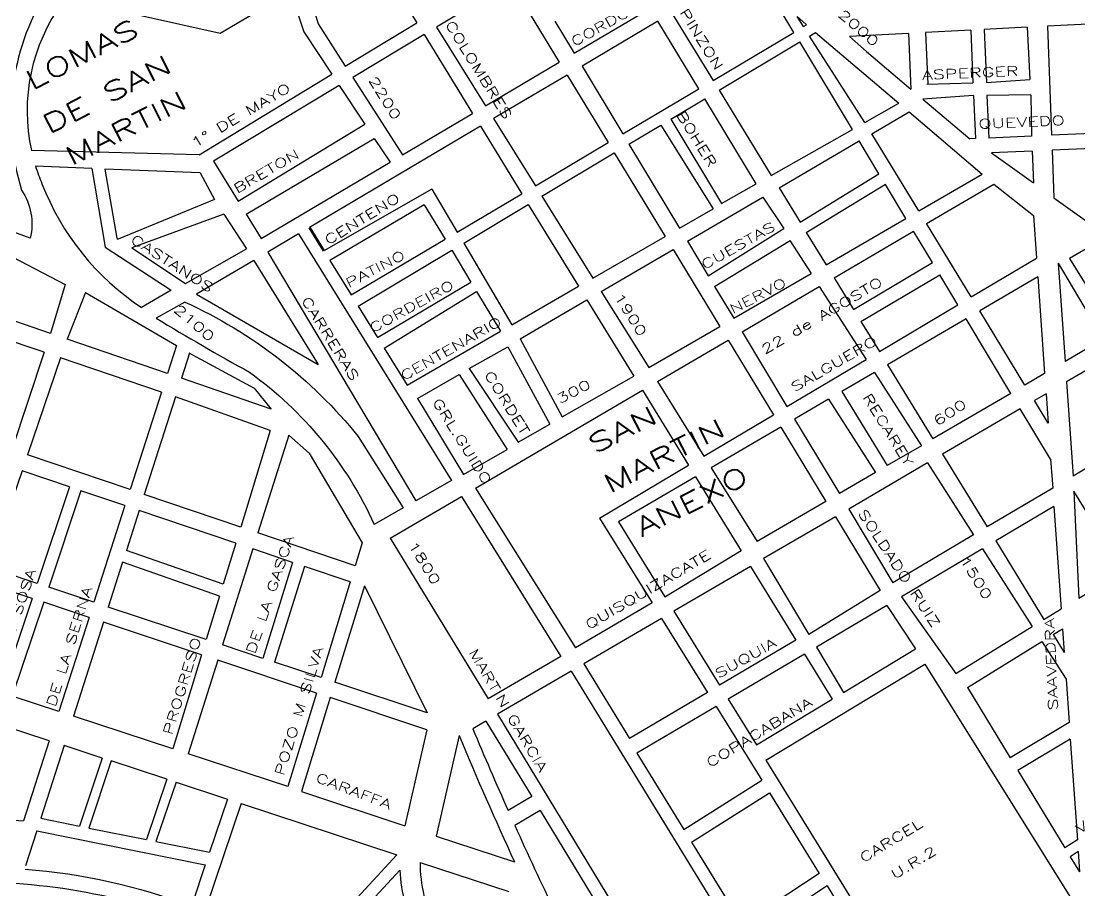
# Model space of a CAD drawing. Header units: millimetres. Extents: x 4375152 to 4409667, y 6523746 to 6549185.
# Drawn here: x 4385112 to 4386237, y 6527163 to 6528087 of the extents above; entities that cross this region are included whole.
import ezdxf

# ---------------------------------------------------------------- set-up
doc = ezdxf.new("R2010")
doc.units = ezdxf.units.MM
for name, color, linetype in [('LINEA CALLE', 252, 'Continuous'), ('NOMBRE BARRIO', 8, 'Continuous'), ('NOMBRE CALLE', 252, 'Continuous')]:
    doc.layers.add(name, color=color, linetype=linetype)
doc.styles.add('ROMANS', font='romans')
doc.styles.add('S1', font='ROMANS')

msp = doc.modelspace()

# ---------------------------------------------------------------- linework, layer by layer
at = {"layer": 'LINEA CALLE', "transparency": 33554687}
for p, q in [((4385481.9, 6528167.2), (4385532.4, 6528085.1)), ((4385414.7, 6528127.7), (4385427.6, 6528083.9)), ((4385632.3, 6528127.9), (4385553.4, 6528080.5)), ((4385632.3, 6528127.9), (4385683.8, 6528043.2)), ((4385323.4, 6528074.1), (4385398.4, 6528118.2)), ((4385398.4, 6528118.2), (4385412.3, 6528075.5)), ((4385158.3, 6528111), (4385323.4, 6528074.1)), ((4385933.1, 6528074.8), (4385908.6, 6528115.7)), ((4385699.8, 6528052.7), (4385783.1, 6528102)), ((4385803.3, 6528095.3), (4385847.2, 6528023.8)), ((4385427.6, 6528083.9), (4385456.5, 6528039)), ((4385456.5, 6528039), (4385532.4, 6528085.1)), ((4385679.2, 6528086.8), (4385699.8, 6528052.7)), ((4385788.6, 6528086.6), (4385708, 6528038.9)), ((4385832, 6528014.8), (4385788.6, 6528086.6)), ((4385945.7, 6528083.6), (4385936.6, 6528091.5)), ((4385943.4, 6528080.9), (4385936.6, 6528091.5)), ((4385943.4, 6528080.9), (4385946.6, 6528082.8)), ((4385945.7, 6528083.6), (4385946.6, 6528082.8)), ((4386252.5, 6528084), (4386202.4, 6528081.4)), ((4385412.3, 6528075.5), (4385442.2, 6528030.4)), ((4385540.2, 6528072.5), (4385464.3, 6528026.8)), ((4385540.2, 6528072.5), (4385591.6, 6527988.6)), ((4385553.4, 6528080.5), (4385605.5, 6527996.9)), ((4385847.2, 6528023.8), (4385933.1, 6528074.8)), ((4385949.8, 6528070.9), (4385956.2, 6528074.7)), ((4385951.9, 6528072.2), (4385954.4, 6528073.6)), ((4385956.2, 6528074.7), (4386044.5, 6527999.5)), ((4386055, 6528073.6), (4385992.3, 6528070.4)), ((4386055, 6528073.6), (4386057.5, 6528014.6)), ((4386121, 6528077.1), (4386073.1, 6528074.6)), ((4386073.1, 6528074.6), (4386075.5, 6528019.9)), ((4386121, 6528077.1), (4386123.4, 6528021.1)), ((4386180.9, 6528080.3), (4386135.2, 6528077.9)), ((4386135.2, 6528077.9), (4386137.6, 6528021.4)), ((4386180.9, 6528080.3), (4386183.8, 6528024.9)), ((4386202.4, 6528081.4), (4386206.9, 6527965.5)), ((4385853.6, 6528013.3), (4385939.3, 6528064.6)), ((4385995.2, 6527971.6), (4385939.3, 6528064.6)), ((4386008.5, 6527979.2), (4385949.8, 6528070.9)), ((4385992.3, 6528070.4), (4386010.4, 6528054.4)), ((4386010.4, 6528054.4), (4386057.5, 6528014.6)), ((4385605.5, 6527996.9), (4385683.8, 6528043.2)), ((4385708, 6528038.9), (4385751.3, 6527967)), ((4385301.3, 6527944.8), (4385442.2, 6528030.4)), ((4385464.3, 6528026.8), (4385517.3, 6527944.6)), ((4385692.1, 6528029.5), (4385614, 6527983.3)), ((4385692.1, 6528029.5), (4385735.7, 6527957.7)), ((4385450.1, 6528018.3), (4385316.5, 6527937.9)), ((4385450.1, 6528018.3), (4385477.3, 6527977.2)), ((4386074.5, 6528019.8), (4386123.4, 6528021.1)), ((4386137.6, 6528021.4), (4386183.8, 6528024.9)), ((4385751.3, 6527967), (4385832, 6528014.8)), ((4385802.2, 6527982.6), (4385838.4, 6528004.2)), ((4385893, 6527913.8), (4385838.4, 6528004.2)), ((4385853.6, 6528013.3), (4385909.1, 6527922.9)), ((4386124, 6528007.7), (4386070.1, 6528003.9)), ((4386070.1, 6528003.9), (4386120.1, 6527961.6)), ((4386124, 6528007.7), (4386126, 6527961.9)), ((4386184.7, 6528008.4), (4386138.2, 6528007.8)), ((4386138.2, 6528007.8), (4386140.2, 6527962.5)), ((4386184.7, 6528008.4), (4386185.6, 6527964.5)), ((4386008.5, 6527979.2), (4386044.5, 6527999.5)), ((4385517.3, 6527944.6), (4385591.6, 6527988.6)), ((4385614, 6527983.3), (4385658.5, 6527911.9)), ((4385802.2, 6527982.6), (4385856.2, 6527893)), ((4386015.9, 6527967.1), (4386055.5, 6527990.2)), ((4386055.5, 6527990.2), (4386133.1, 6527924.1)), ((4385342.7, 6527895.4), (4385477.3, 6527977.2)), ((4385600, 6527975), (4385418.3, 6527867.5)), ((4385600, 6527975), (4385644, 6527903.3)), ((4385757.9, 6527956.1), (4385791.7, 6527976.3)), ((4385791.7, 6527976.3), (4385847.2, 6527887.4)), ((4385909.1, 6527922.9), (4385995.2, 6527971.6)), ((4385351.2, 6527881.7), (4385487.3, 6527962.1)), ((4385487.3, 6527962.1), (4385504, 6527936.8)), ((4385917.3, 6527909.6), (4386002.6, 6527959.4)), ((4386023.5, 6527924.6), (4386002.6, 6527959.4)), ((4386065.9, 6527885.1), (4386015.9, 6527967.1)), ((4386126, 6527961.9), (4386120.1, 6527961.6)), ((4386185.6, 6527964.5), (4386140.2, 6527962.5)), ((4386258.5, 6527967.8), (4386206.9, 6527965.5)), ((4385301.3, 6527944.8), (4385122.9, 6527949.2)), ((4385658.5, 6527911.9), (4385735.7, 6527957.7)), ((4385757.9, 6527956.1), (4385811.6, 6527866.9)), ((4386186.2, 6527948.7), (4386142.9, 6527946.8)), ((4386186.2, 6527948.7), (4386187.6, 6527914.8)), ((4386259.4, 6527951.8), (4386207.5, 6527949.6)), ((4386207.5, 6527949.6), (4386209.4, 6527899.1)), ((4385316.5, 6527937.9), (4385342.7, 6527895.4)), ((4385367.2, 6527855.8), (4385504, 6527936.8)), ((4385665.4, 6527900.8), (4385742.3, 6527946.8)), ((4385742.3, 6527946.8), (4385796.2, 6527858)), ((4386142.9, 6527946.8), (4386187.6, 6527914.8)), ((4385187.3, 6527930.1), (4385127.4, 6527932.5)), ((4385187.3, 6527930.1), (4385201.2, 6527846.5)), ((4385201.1, 6527929.6), (4385213.7, 6527856.2)), ((4385302.1, 6527925.6), (4385201.1, 6527929.6)), ((4385302.1, 6527925.6), (4385317.6, 6527897.2)), ((4385856.2, 6527893), (4385893, 6527913.8)), ((4385939.6, 6527873.3), (4386023.5, 6527924.6)), ((4386065.9, 6527885.1), (4386133.1, 6527924.1)), ((4385548.5, 6527908.3), (4385433.7, 6527842.7)), ((4385548.5, 6527908.3), (4385575.4, 6527862.6)), ((4385575.4, 6527862.6), (4385644, 6527903.3)), ((4385917.3, 6527909.6), (4385939.6, 6527873.3)), ((4385946.3, 6527862.3), (4386030.3, 6527913.4)), ((4386052.1, 6527877.1), (4386030.3, 6527913.3)), ((4386074.1, 6527871.6), (4386145.5, 6527913.6)), ((4386145.5, 6527913.6), (4386187.8, 6527880.4)), ((4385317.6, 6527897.2), (4385215.3, 6527855.1)), ((4385540.4, 6527891.6), (4385440.1, 6527832.6)), ((4385540.4, 6527891.6), (4385562.5, 6527855)), ((4385582.3, 6527851), (4385650.9, 6527892.1)), ((4385650.9, 6527892.1), (4385704.4, 6527805.1)), ((4385665.4, 6527900.8), (4385719.6, 6527813.8)), ((4385820, 6527852.9), (4385900, 6527899.6)), ((4385900, 6527899.6), (4385922.5, 6527866.3)), ((4386209.4, 6527899.1), (4386264.1, 6527859.8)), ((4385327.5, 6527881.5), (4385229.5, 6527845.8)), ((4385327.5, 6527881.5), (4385351.4, 6527844.9)), ((4385351.2, 6527881.7), (4385367.2, 6527855.8)), ((4385811.6, 6527866.9), (4385847.2, 6527887.4)), ((4386187.8, 6527880.4), (4386191, 6527834.9)), ((4385967.4, 6527828), (4386052.1, 6527877.1)), ((4386121.6, 6527793.7), (4386074.1, 6527871.6)), ((4385060.9, 6527857.9), (4385158.7, 6527807)), ((4385406.8, 6527860.8), (4385374, 6527841.3)), ((4385406.8, 6527860.8), (4385569.3, 6527598.7)), ((4385719.6, 6527813.8), (4385796.2, 6527858)), ((4385842.1, 6527816.2), (4385922.5, 6527866.3)), ((4385946.3, 6527862.3), (4385967.4, 6527828)), ((4385975.9, 6527814), (4386060.2, 6527863.5)), ((4386080.2, 6527830.2), (4386060.2, 6527863.5)), ((4385201.2, 6527846.5), (4385271.5, 6527800.9)), ((4385213.7, 6527856.2), (4385215.3, 6527855.1)), ((4385462.8, 6527795.8), (4385562.5, 6527855)), ((4385582.3, 6527851), (4385633.5, 6527764.2)), ((4385820, 6527852.9), (4385842.1, 6527816.2)), ((4385848.9, 6527804.9), (4385929.2, 6527853.7)), ((4385928.9, 6527853.5), (4385951.3, 6527818.6)), ((4385229.5, 6527845.8), (4385286.8, 6527807.9)), ((4385286.8, 6527807.9), (4385351.4, 6527844.9)), ((4385374, 6527841.3), (4385531.3, 6527577.1)), ((4385470.1, 6527784), (4385569.5, 6527843.4)), ((4385569.5, 6527843.4), (4385589.9, 6527809.4)), ((4385728.5, 6527799.5), (4385804.7, 6527844)), ((4385804.7, 6527844), (4385854.3, 6527762.4)), ((4386243.5, 6527845), (4386225.9, 6527834.7)), ((4385359.3, 6527832.6), (4385298.5, 6527796.7)), ((4385359.3, 6527832.6), (4385427.5, 6527721.8)), ((4385440.1, 6527832.6), (4385462.8, 6527795.8)), ((4385996.5, 6527780.5), (4386080.2, 6527830.2)), ((4386121.6, 6527793.7), (4386191, 6527834.9)), ((4386214, 6527829.5), (4386261.8, 6527748.7)), ((4386214, 6527829.5), (4386221.3, 6527725)), ((4386225.9, 6527834.7), (4386274.3, 6527756)), ((4385869.3, 6527771), (4385951.3, 6527818.6)), ((4385975.9, 6527814), (4385996.5, 6527780.5)), ((4386004.4, 6527767.6), (4386088, 6527817.3)), ((4386107.3, 6527785.2), (4386088, 6527817.3)), ((4386192.3, 6527815.1), (4386130.5, 6527779)), ((4386192.3, 6527815.1), (4386199.5, 6527712.3)), ((4385158.7, 6527807), (4385143.2, 6527755)), ((4385490.8, 6527750.5), (4385589.9, 6527809.4)), ((4385633.5, 6527764.2), (4385704.4, 6527805.1)), ((4385848.9, 6527804.9), (4385869.3, 6527771)), ((4385878, 6527756.6), (4385960.1, 6527804.8)), ((4385960.1, 6527804.8), (4386009.9, 6527727.3)), ((4385143.2, 6527755), (4385038.2, 6527791)), ((4385180.5, 6527798.3), (4385160.8, 6527749)), ((4385180.5, 6527798.3), (4385277.2, 6527742.2)), ((4385271.5, 6527800.9), (4385239.9, 6527782.5)), ((4385298.5, 6527796.7), (4385427.5, 6527721.8)), ((4385497.7, 6527739.4), (4385595.8, 6527799.6)), ((4385595.8, 6527799.6), (4385621.3, 6527757.2)), ((4385642.3, 6527749.3), (4385713.2, 6527790.7)), ((4385713.2, 6527790.7), (4385763, 6527709.7)), ((4385728.5, 6527799.5), (4385778.8, 6527718.8)), ((4385285.9, 6527788.3), (4385255.4, 6527771.2)), ((4385470.1, 6527784), (4385490.8, 6527750.5)), ((4386024, 6527735.7), (4386107.3, 6527785.2)), ((4386178.6, 6527700), (4386130.5, 6527779)), ((4385136.5, 6527734.9), (4385031.2, 6527770.5)), ((4386004.4, 6527767.6), (4386024, 6527735.7)), ((4386116.1, 6527770.5), (4386032.6, 6527721.7)), ((4386163.7, 6527691.3), (4386116.1, 6527770.5)), ((4385522.1, 6527700), (4385621.3, 6527757.2)), ((4385778.8, 6527718.8), (4385854.3, 6527762.4)), ((4385878, 6527756.6), (4385925.7, 6527677.2)), ((4385267.6, 6527712.4), (4385160.8, 6527749)), ((4385642.3, 6527749.3), (4385686.8, 6527666.4)), ((4385788.1, 6527703.8), (4385863.1, 6527747.9)), ((4385863.1, 6527747.9), (4385911.3, 6527668.6)), ((4386261.8, 6527748.7), (4386221.3, 6527725)), ((4385136.5, 6527734.9), (4385102.3, 6527631.4)), ((4385277.2, 6527742.2), (4385267.6, 6527712.4)), ((4385290.8, 6527734), (4385282.3, 6527707.3)), ((4385290.2, 6527734.4), (4385359.6, 6527696.9)), ((4385497.7, 6527739.4), (4385522.1, 6527700)), ((4385588, 6527717.7), (4385629.1, 6527740.6)), ((4385629.1, 6527740.6), (4385673.7, 6527658.7)), ((4385154, 6527729), (4385118.8, 6527625.8)), ((4385261.3, 6527692.7), (4385154, 6527729)), ((4385925.7, 6527677.2), (4386009.9, 6527727.3)), ((4386271.6, 6527732.1), (4386222.8, 6527703.6)), ((4385533.3, 6527685.7), (4385577.4, 6527711.4)), ((4385577.4, 6527711.4), (4385628.3, 6527631.8)), ((4385588, 6527717.7), (4385640.2, 6527639.5)), ((4386018.6, 6527713.6), (4385983.9, 6527693.3)), ((4386018.6, 6527713.6), (4386068.6, 6527635.7)), ((4386032.6, 6527721.7), (4386080.9, 6527643)), ((4386199.5, 6527712.3), (4386178.6, 6527700)), ((4385377.7, 6527674.6), (4385282.3, 6527707.3)), ((4385686.8, 6527666.4), (4385763, 6527709.7)), ((4385788.1, 6527703.8), (4385837.4, 6527624.7)), ((4386222.8, 6527703.6), (4386229.8, 6527603.4)), ((4385261.3, 6527692.7), (4385227.9, 6527589)), ((4385359.6, 6527696.9), (4385377.7, 6527674.6)), ((4385594.9, 6527590.5), (4385772.3, 6527694.6)), ((4385772.3, 6527694.6), (4385821.1, 6527615)), ((4385983.9, 6527693.3), (4386032.3, 6527614.5)), ((4386163.7, 6527691.3), (4386080.9, 6527643)), ((4386201, 6527690.9), (4386188.6, 6527683.7)), ((4386201, 6527690.9), (4386203.2, 6527659.6)), ((4385276, 6527687.7), (4385242.9, 6527583.9)), ((4385376.8, 6527651.8), (4385276, 6527687.7)), ((4385533.3, 6527685.7), (4385581.9, 6527605.2)), ((4385970, 6527685.2), (4385933.7, 6527664)), ((4385970, 6527685.2), (4386019.9, 6527607.3)), ((4386203.2, 6527659.6), (4386188.6, 6527683.7)), ((4385837.4, 6527624.7), (4385911.3, 6527668.6)), ((4386173.6, 6527674.9), (4386091, 6527626.6)), ((4386205.9, 6527621.2), (4386173.6, 6527674.9)), ((4385640.2, 6527639.5), (4385673.7, 6527658.7)), ((4385919.2, 6527655.5), (4385845.2, 6527612.2)), ((4385919.2, 6527655.5), (4385967.2, 6527576.5)), ((4385933.7, 6527664), (4385981.4, 6527584.8)), ((4385376.8, 6527651.8), (4385345.3, 6527549.2)), ((4385396.4, 6527647), (4385363.6, 6527543.1)), ((4385396.4, 6527647), (4385418, 6527627.7)), ((4386317.1, 6527655.1), (4386229.8, 6527603.4)), ((4386068.6, 6527635.7), (4386032.3, 6527614.5)), ((4385227.9, 6527589), (4385118.8, 6527625.8)), ((4385418, 6527627.7), (4385474.5, 6527532.6)), ((4385581.9, 6527605.2), (4385628.3, 6527631.8)), ((4386091, 6527626.6), (4386138.4, 6527549.3)), ((4385726.6, 6527558.8), (4385821.1, 6527615)), ((4385845.2, 6527612.2), (4385894.1, 6527533.8)), ((4386075, 6527617.3), (4385991.3, 6527568.4)), ((4386075, 6527617.3), (4386124, 6527540.8)), ((4386205.9, 6527621.2), (4386208.1, 6527590.5)), ((4385113, 6527608.9), (4385077.9, 6527506.2)), ((4385163.4, 6527591.9), (4385113, 6527608.9)), ((4385828.7, 6527602.6), (4385746.8, 6527554.7)), ((4385828.7, 6527602.6), (4385877.1, 6527523.9)), ((4386019.9, 6527607.3), (4385981.4, 6527584.8)), ((4385163.4, 6527591.9), (4385129.2, 6527489.2)), ((4385175.5, 6527587.8), (4385141.3, 6527485.2)), ((4385222.4, 6527572), (4385175.5, 6527587.8)), ((4385569.3, 6527598.7), (4385531.3, 6527577.1)), ((4385594.9, 6527590.5), (4385701.2, 6527421)), ((4386208.1, 6527590.5), (4386138.4, 6527549.3)), ((4385345.3, 6527549.2), (4385242.9, 6527583.9)), ((4385504.3, 6527537.4), (4385579.9, 6527581.7)), ((4385579.9, 6527581.7), (4385685.3, 6527411.8)), ((4385967.2, 6527576.5), (4385894.1, 6527533.8)), ((4386282.8, 6527502.2), (4386230.7, 6527587.4)), ((4386230.7, 6527587.4), (4386236, 6527473.7)), ((4385222.4, 6527572), (4385189.3, 6527469.3)), ((4385237.4, 6527566.9), (4385223.9, 6527524.5)), ((4385340.1, 6527532.1), (4385237.4, 6527566.9)), ((4385518.1, 6527569.6), (4385487.2, 6527552)), ((4385991.3, 6527568.4), (4386038.4, 6527490.1)), ((4386209.4, 6527571.2), (4386147.5, 6527534.5)), ((4386209.4, 6527571.2), (4386217.1, 6527462.2)), ((4385726.6, 6527558.8), (4385782.5, 6527468.6)), ((4385746.8, 6527554.7), (4385796.1, 6527475)), ((4385977.2, 6527560.1), (4385900.7, 6527516)), ((4385977.2, 6527560.1), (4386024.7, 6527481.9)), ((4385467, 6527508.1), (4385363.6, 6527543.1)), ((4385340.1, 6527532.1), (4385326.8, 6527488.7)), ((4385474.5, 6527532.6), (4385467, 6527508.1)), ((4385504.3, 6527537.4), (4385608.1, 6527366.7)), ((4386124, 6527540.8), (4386038.4, 6527490.1)), ((4386147.5, 6527534.5), (4386198.7, 6527451)), ((4385326.8, 6527488.7), (4385223.9, 6527524.5)), ((4385358.2, 6527526), (4385326, 6527424)), ((4385400.5, 6527511.7), (4385358.2, 6527526)), ((4385877.1, 6527523.9), (4385796, 6527474.9)), ((4386133.4, 6527526.2), (4386047.3, 6527475.2)), ((4386133.4, 6527526.2), (4386186.4, 6527443.5)), ((4385219.8, 6527511.8), (4385204.6, 6527464.2)), ((4385322.9, 6527475.9), (4385219.8, 6527511.8)), ((4385400.5, 6527511.7), (4385369, 6527409.7)), ((4385900.7, 6527516), (4385949.1, 6527435)), ((4385129.2, 6527489.2), (4385077.9, 6527506.2)), ((4385413.1, 6527507.5), (4385381.2, 6527405.7)), ((4385461.8, 6527491), (4385413.1, 6527507.5)), ((4385887.1, 6527507.5), (4385805.5, 6527459.8)), ((4385887.1, 6527507.5), (4385935.3, 6527429.1)), ((4386236, 6527473.7), (4386282.8, 6527502.2)), ((4385123.9, 6527473.3), (4385072.5, 6527490.4)), ((4385461.8, 6527491), (4385430.7, 6527389.3)), ((4385476.7, 6527486.9), (4385445.4, 6527384.4)), ((4385476.7, 6527486.9), (4385543.5, 6527351.9)), ((4385189.3, 6527469.3), (4385141.3, 6527485.2)), ((4385322.9, 6527475.9), (4385308.7, 6527429.7)), ((4386024.7, 6527481.9), (4385949.1, 6527435)), ((4386047.3, 6527475.2), (4386105.2, 6527393.7)), ((4385123.9, 6527473.3), (4385090.5, 6527373.4)), ((4385136, 6527469.3), (4385102.6, 6527369.4)), ((4385184.2, 6527453.3), (4385136, 6527469.3)), ((4385308.7, 6527429.7), (4385204.6, 6527464.2)), ((4385782.5, 6527468.6), (4385701.2, 6527421)), ((4386031.8, 6527466), (4385957, 6527421.8)), ((4386031.8, 6527466), (4386062.4, 6527419.8)), ((4385184.2, 6527453.3), (4385152, 6527353.3)), ((4385805.5, 6527459.8), (4385854.1, 6527381.1)), ((4386198.7, 6527451), (4386217.1, 6527462.2)), ((4385199.5, 6527448.2), (4385167.6, 6527348.2)), ((4385303.7, 6527413.5), (4385199.5, 6527448.2)), ((4385792.5, 6527452.2), (4385710, 6527404)), ((4385792.5, 6527452.2), (4385841.3, 6527373.4)), ((4386105.2, 6527393.7), (4386186.4, 6527443.5)), ((4386208.5, 6527435), (4386218.5, 6527441.2)), ((4386208.5, 6527435), (4386220.3, 6527415.9)), ((4386218.5, 6527441.2), (4386220.3, 6527415.9)), ((4385369, 6527409.7), (4385326, 6527424)), ((4385935.3, 6527429.1), (4385854.1, 6527381.1)), ((4385957, 6527421.8), (4385985.8, 6527373.6)), ((4385985.8, 6527373.6), (4386062.4, 6527419.8)), ((4386117.4, 6527378.7), (4386196.6, 6527427.6)), ((4386196.6, 6527427.6), (4386222.3, 6527387.6)), ((4385303.7, 6527413.5), (4385273.1, 6527313.7)), ((4385320.9, 6527407.8), (4385289.5, 6527308.3)), ((4385425.7, 6527372.9), (4385320.9, 6527407.8)), ((4385685.3, 6527411.8), (4385608.1, 6527366.7)), ((4385944.4, 6527414.3), (4385863.2, 6527366.3)), ((4385944.4, 6527414.3), (4385973.8, 6527366.4)), ((4385430.7, 6527389.3), (4385381.2, 6527405.7)), ((4385710, 6527404), (4385758.6, 6527324.5)), ((4385903.2, 6527301.7), (4386072.1, 6527403.6)), ((4386072.1, 6527403.6), (4386231.5, 6527148.2)), ((4385696.3, 6527396), (4385618.1, 6527350.3)), ((4385696.3, 6527396), (4385860.9, 6527128.1)), ((4386222.3, 6527387.6), (4386225.5, 6527341.5)), ((4385543.5, 6527351.9), (4385445.4, 6527384.4)), ((4386117.4, 6527378.7), (4386162.9, 6527303.9)), ((4385152, 6527353.3), (4385102.6, 6527369.4)), ((4385425.7, 6527372.9), (4385395.5, 6527273.7)), ((4385440.4, 6527368), (4385409.9, 6527268.2)), ((4385543, 6527333.9), (4385440.4, 6527368)), ((4385841.3, 6527373.4), (4385758.6, 6527324.5)), ((4385863.2, 6527366.3), (4385893.3, 6527317.7)), ((4385893.3, 6527317.7), (4385973.8, 6527366.4)), ((4385142, 6527322.1), (4385027.7, 6527359.3)), ((4385850.4, 6527358.7), (4385766.2, 6527308.9)), ((4385850.4, 6527358.7), (4385898.9, 6527280.2)), ((4385273.1, 6527313.7), (4385167.6, 6527348.2)), ((4385605.9, 6527343.1), (4385591.9, 6527335)), ((4385605.9, 6527343.1), (4385654.6, 6527263)), ((4385618.1, 6527350.3), (4385780.9, 6527082.5)), ((4386225.5, 6527341.5), (4386162.9, 6527303.9)), ((4385543, 6527333.9), (4385519.9, 6527231.9)), ((4385142, 6527322.1), (4385114.6, 6527237.2)), ((4385577.3, 6527327.8), (4385553.1, 6527220.9)), ((4386226.7, 6527324), (4386171, 6527290.5)), ((4386226.7, 6527324), (4386234.3, 6527216.9)), ((4385157.6, 6527317), (4385133, 6527239.8)), ((4385198, 6527303.8), (4385157.6, 6527317)), ((4385395.5, 6527273.7), (4385289.5, 6527308.3)), ((4385766.2, 6527308.9), (4385816.1, 6527227.8)), ((4385198, 6527303.8), (4385174, 6527231.5)), ((4385207.6, 6527300.7), (4385183.9, 6527229.5)), ((4385267, 6527281.4), (4385207.6, 6527300.7)), ((4385903.2, 6527301.7), (4386060.4, 6527047.4)), ((4386171, 6527290.5), (4386221, 6527208.4)), ((4385267, 6527281.4), (4385245.2, 6527217.2)), ((4385276.6, 6527278.3), (4385255.1, 6527215.2)), ((4385276.6, 6527278.3), (4385331.4, 6527260.2)), ((4385816.1, 6527227.8), (4385898.9, 6527280.2)), ((4385409.9, 6527268.2), (4385519.9, 6527231.9)), ((4385654.6, 6527263), (4385629.4, 6527248.1)), ((4385824.3, 6527214.4), (4385907.2, 6527266.8)), ((4385907.2, 6527266.8), (4385960.1, 6527181.3)), ((4385345.9, 6527255.4), (4385308.2, 6527144.3)), ((4385331.4, 6527260.2), (4385312.2, 6527203.7)), ((4385345.9, 6527255.4), (4385511.3, 6527201)), ((4385051.9, 6527241.1), (4385114.6, 6527237.2)), ((4385133, 6527239.8), (4385174, 6527231.5)), ((4385663.6, 6527248.2), (4385636.5, 6527232.2)), ((4385663.6, 6527248.2), (4385768.6, 6527075.5)), ((4385183.9, 6527229.5), (4385245.2, 6527217.2)), ((4385128.7, 6527226.4), (4385116.8, 6527189.2)), ((4385128.7, 6527226.4), (4385307.7, 6527190.3)), ((4385553.1, 6527220.9), (4385636.3, 6527193.5)), ((4386234.3, 6527216.9), (4386221, 6527208.4)), ((4385255.1, 6527215.2), (4385312.2, 6527203.7)), ((4385824.3, 6527214.4), (4385877.9, 6527127.2)), ((4385511.3, 6527201), (4385412.3, 6527094.3)), ((4386235.1, 6527204.4), (4386226.8, 6527199)), ((4386226.8, 6527199), (4386236.6, 6527182.8)), ((4386235.1, 6527204.4), (4386236.6, 6527182.8)), ((4385307.7, 6527190.3), (4385294, 6527149.8)), ((4385514.5, 6527184.7), (4385424, 6527087.1)), ((4385536, 6527192.9), (4385630.3, 6527161.9)), ((4385960.1, 6527181.3), (4385877.9, 6527127.2)), ((4385968.3, 6527167.9), (4385886.1, 6527113.8)), ((4385968.3, 6527167.9), (4386014.7, 6527092.9))]:
    msp.add_line(p, q, dxfattribs=at)
at = {"layer": 'LINEA CALLE', "lineweight": 70, "transparency": 33554687}
msp.add_line((4385433.7, 6527842.7), (4385418.3, 6527867.5), dxfattribs=at)
at = {"layer": 'LINEA CALLE', "transparency": 33554687}
msp.add_lwpolyline([(4385037.8, 6527887.1, 0.220595), (4385065.8, 6528070.3, -0.056142), (4385052.7, 6528232.3), (4385101.4, 6528215.9, -0.256969), (4385113.1, 6528203.3, 0.079422), (4385116.9, 6528189, 0.103854), (4385131.3, 6528174.2, 0.069842), (4385160.6, 6528162.3, -0.098891), (4385138.7, 6528117.2, 0.216412), (4385112.5, 6527907.3, -0.205965), (4385121.8, 6527856.2)], format="xyb", close=True, dxfattribs=at)
at = {"layer": 'LINEA CALLE', "transparency": 33554687, "flags": 128}
for points in [[(4385158.3, 6528111, 0.079105), (4385156.3, 6528106.9, 0.215803), (4385122.9, 6527949.2, 0.138232)], [(4385127.4, 6527932.5, 0.025193), (4385134.2, 6527914, 0.154718), (4385239.9, 6527782.5)], [(4385285.9, 6527788.3, -0.116905), (4385470.2, 6527645.4), (4385518.1, 6527569.6)], [(4385255.4, 6527771.2, 0.010077), (4385354.8, 6527713.7)], [(4385354.8, 6527713.7, -0.129972), (4385487.2, 6527552, -5.118202)], [(4385116.3, 6527185.9, -0.069576), (4385293.5, 6527146.4, -0.088366)], [(4384679.9, 6527068, -0.015637), (4384871.1, 6527149, -0.082571), (4385055.9, 6527172.1, -0.105443), (4385317.5, 6527119.8, -0.088493), (4385486.5, 6527016.9, -0.104821), (4385629, 6526822.1, -0.03232), (4385657.2, 6526746.8, -0.070514)]]:
    msp.add_lwpolyline(points, format="xyb", dxfattribs=at)
at = {"layer": 'LINEA CALLE', "transparency": 33554687}
for centre, radius, start, end in [((4389316.9, 6528891.3), 4037, 202.6753, 204.0186), ((4389316.9, 6528891.3), 4053.3, 202.6894, 204.7637), ((4389316.9, 6528891.3), 4037, 204.2655, 207.1345), ((4385677.4, 6527191.4), 163.1, 182.3423, 207.7222), ((4385677.4, 6527191.4), 141.4, 179.3859, 208.0648)]:
    msp.add_arc(centre, radius, start, end, dxfattribs=at)

# ---------------------------------------------------------------- texts
at = {"layer": 'NOMBRE BARRIO', "transparency": 33554687, "style": 'ROMANS', "width": 1.5}
for s, p in [('LOMAS', (4385123.1, 6528013.3)), ('DE SAN', (4385141.1, 6527966.3)), ('MARTIN', (4385165.1, 6527932.3)), ('SAN', (4385721.1, 6527626.3)), ('MARTIN', (4385737.1, 6527584.3)), ('ANEXO', (4385771.1, 6527538.3))]:
    msp.add_text(s, height=20, rotation=26.9445, dxfattribs=at).set_placement(p)
at = {"layer": 'NOMBRE CALLE', "transparency": 33554687, "style": 'S1', "width": 1.5}
for s, rotation, p in [('CORDOBA', 29.278, (4385699.8, 6528059.5)), ('PINZON', 301.8555, (4385811.1, 6528096.2)), ('2000', 318.9308, (4385979.2, 6528092.7)), ('COLOMBRES', 301.8555, (4385562.3, 6528083.4)), ('ASPERGER', 2.5983, (4386069.3, 6528024.4)), ('2200', 301.8555, (4385480.7, 6528024.3)), ('1%%D DE MAYO', 30.7386, (4385296.5, 6527951.8)), ('BOHER', 301.8555, (4385807.7, 6527987.6)), ('QUEVEDO', 2.5983, (4386129.3, 6527972.4)), ('BRETON ', 30.2688, (4385341.4, 6527903.4)), ('CENTENO', 31.5717, (4385438.3, 6527848.6)), ('CUESTAS', 29.4279, (4385838.2, 6527822.5)), ('CASTANOS', 327.3419, (4385227.4, 6527852.3)), ('PATINO', 27.6958, (4385460.1, 6527803)), ('22 de AGOSTO', 30.4929, (4385902.1, 6527732.4)), ('CORDEIRO', 28.8918, (4385485.7, 6527755.2)), ('NERVO', 27.599, (4385868.1, 6527775.3)), ('CARRERAS', 301.8555, (4385409.4, 6527790.2)), ('1900', 301.8555, (4385741.7, 6527794.3)), ('2100', 318.9308, (4385273.3, 6527779.3)), ('CENTENARIO', 29.7891, (4385518.7, 6527704.5)), ('SALGUERO', 30.1458, (4385933.7, 6527692.4)), ('CORDET', 301.8555, (4385603.7, 6527711.3)), ('300', 27.6958, (4385684.2, 6527679.8)), ('RECAREY', 301.8555, (4386005.7, 6527687.3)), ('GRL.GUIDO', 301.8555, (4385548.7, 6527682.3)), ('600', 33.4037, (4386085.4, 6527656.1)), ('SOLDADO RUIZ', 303.0484, (4386000.8, 6527564.1)), ('DE LA GASCA', 71.5525, (4385360.3, 6527413.4)), ('1800', 301.8555, (4385522.7, 6527530.3)), ('QUISQUIZACATE', 30.4929, (4385715.2, 6527440)), ('1500', 301.8555, (4386108.7, 6527514.7)), ('TROPERO SOSA', 71.5525, (4385079.5, 6527357.9)), ('DE LA SERNA', 72.761, (4385148.2, 6527357.3)), ('SAAVEDRA', 92.4284, (4386213.6, 6527354.6)), ('PROGRESO', 73.0717, (4385272.2, 6527327.5)), ('POZO M SILVA', 72.6645, (4385390.7, 6527284.1)), ('MARTIN GARCIA', 300.5385, (4385587.3, 6527416.3)), ('SUQUIA', 29.382, (4385852.9, 6527388)), ('COPACABANA', 31.3653, (4385843.9, 6527293.4)), ('VIDELA CASTILLO', 31.3653, (4386236.5, 6527223.1)), ('CARAFFA', 339.1557, (4385424, 6527279.2)), ('CARCEL', 31.3653, (4386006.9, 6527192.3)), ('U.R.2', 31.3653, (4386040.1, 6527174.6))]:
    msp.add_text(s, height=10, rotation=rotation, dxfattribs=at).set_placement(p)

doc.saveas('drawing.dxf')
